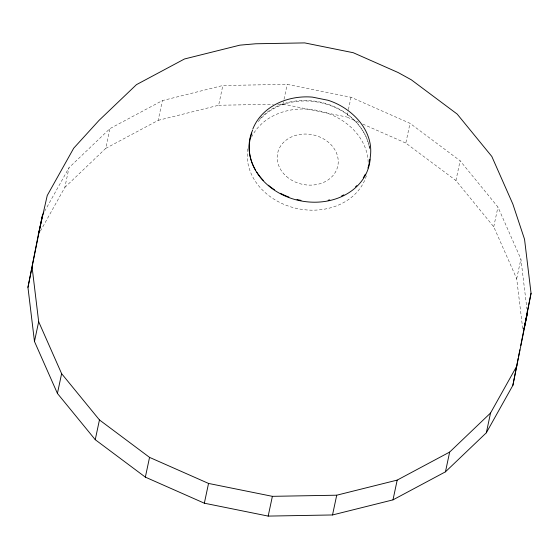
<?xml version="1.0" encoding="UTF-8"?>
<svg xmlns="http://www.w3.org/2000/svg" width="559" height="559" viewBox="0 0 559 559"><rect width="100%" height="100%" fill="white"/><g stroke="black" fill="none" stroke-linecap="round" stroke-linejoin="round"><path stroke-width="0.42" stroke-dasharray="2.79 2.1" d="M40.409 231.084L64.83 187.433L69.03 167.679L109.913 128.626L162.376 100.599L222.838 85.499L287.186 84.36L351.024 97.266L410.013 123.322L460.12 160.768L497.943 207.04L520.897 258.992L526.899 308.785M64.83 187.433L105.714 148.387L109.913 128.626M105.714 148.387L158.176 120.353L162.376 100.599M158.176 120.353L218.639 105.26L222.838 85.499M277.767 104.212L282.987 104.121L283.86 100.005M284.035 99.181L287.186 84.36M358.78 122.302L346.825 117.02L348.229 110.437M348.404 109.613L351.024 97.266M522.7 328.538L516.698 278.745L493.744 226.793L455.92 180.522L405.813 143.083L410.013 123.322M455.92 180.522L460.12 160.768M493.744 226.793L497.943 207.04M516.698 278.745L520.897 258.992M44.608 211.323L69.03 167.679M218.639 105.26L273.421 104.288M282.987 104.121L346.825 117.02M362.77 124.063L405.813 143.083M259.893 118.906A60.91 50.072 12 0 1 262.262 116.419M263.513 115.238A60.91 50.072 12 0 1 324.849 103.261A60.91 50.072 12 0 1 368.884 145.27M369.066 146.102A60.91 50.072 12 0 1 369.639 149.407M366.355 175.861A60.91 50.072 12 0 1 295.299 208.116A60.91 50.072 12 0 1 248.07 147.269M251.529 137.179A60.91 50.072 12 0 1 319.168 110.836A60.91 50.072 12 0 1 368.199 163.731M258.279 121.617A60.952 50.114 12 0 1 319.455 102.416A60.952 50.114 12 0 1 368.674 143.922M369.094 145.55A60.952 50.114 12 0 1 369.611 148.023M286.571 176.553A30.759 25.288 12 0 0 337.37 167.651A30.759 25.288 12 0 0 299.205 134.565A30.759 25.288 12 0 0 286.571 176.553"/><path stroke-width="0.84" d="M527.207 311.363L527.416 313.075L512.862 385.375L486.337 432.785L445.453 471.831L392.991 499.865L332.521 514.958L268.18 516.097L204.342 503.198L145.354 477.134L95.247 439.695L57.423 393.424L34.469 341.472L27.95 287.382L38.305 234.843L42.505 215.089L43.77 212.825M27.95 287.382L42.505 215.089M512.862 385.375L516.537 366.732M516.872 365.034L518.207 358.256M518.542 356.558L519.877 349.78M520.722 345.686L531.05 293.265L524.545 239.301L512.834 204.035L491.815 156.457L457.178 114.078L411.291 79.79L398.148 72.544L353.267 52.721L304.697 42.903L255.749 43.77L239.881 45.153L184.505 58.974L136.459 84.647L99.013 120.409L73.711 148.198L47.242 195.503L38.305 234.843M524.049 328.622L531.05 293.265M34.469 341.472L38.669 321.711L32.149 267.628M57.423 393.424L61.623 373.664L38.669 321.711M95.247 439.695L99.446 419.935L61.623 373.664M145.354 477.134L149.553 457.381L99.446 419.935M204.342 503.198L208.542 483.437L149.553 457.381M268.18 516.097L272.38 496.336L336.721 495.204L397.19 480.104L449.653 452.077L490.536 413.024L517.061 365.614M332.521 514.958L336.721 495.204M392.991 499.865L397.19 480.104M445.453 471.831L449.653 452.077M486.337 432.785L490.536 413.024M524.09 328.72L527.416 313.075M252.836 128.989C262.129 105.693 288.71 95.009 312.474 97.126L328.035 100.271C351.863 107.768 374.334 130.638 370.268 157.135A60.952 50.114 12 0 1 300.078 200.751A60.952 50.114 12 0 1 251.802 133.196M208.542 483.437L272.38 496.336M369.799 159.301A60.91 50.072 12 0 1 367.927 168.077M365.355 174.177A60.91 50.072 12 0 1 363.28 177.748M356.817 185.637A60.91 50.072 12 0 1 355.566 186.818M343.841 194.853A60.91 50.072 12 0 1 341.654 195.909M329.782 199.898A60.91 50.072 12 0 1 328.126 200.255M301.028 200.388A60.91 50.072 12 0 1 296.955 199.507M288.926 197.054A60.91 50.072 12 0 1 280.436 193.288M274.455 189.76A60.91 50.072 12 0 1 268.348 185.197M263.464 180.62A60.91 50.072 12 0 1 256.784 172.158M255.463 169.999A60.91 50.072 12 0 1 252.64 130.114"/></g></svg>
